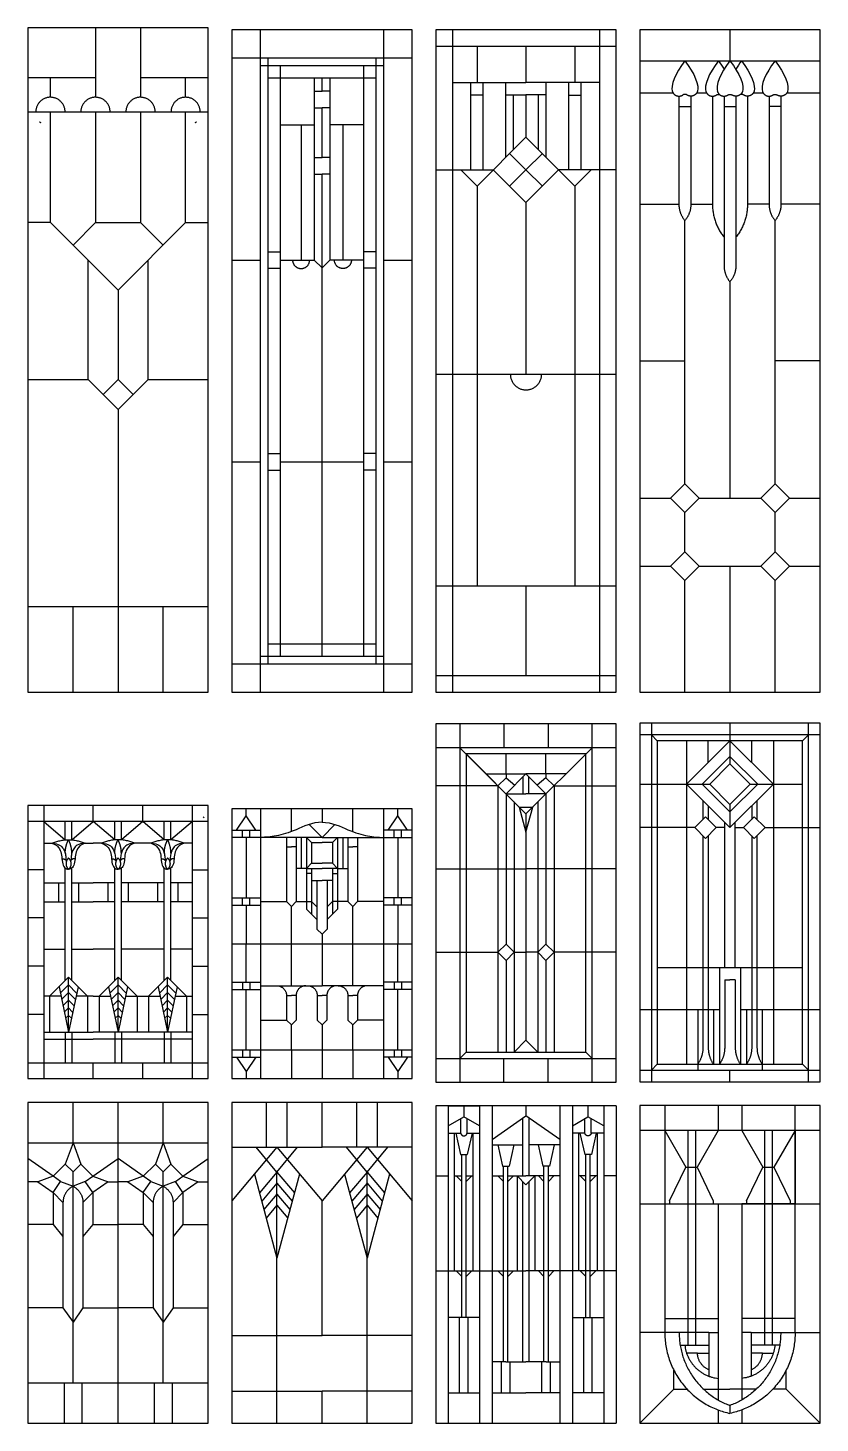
# Model space of a CAD drawing. Header units: millimetres. Extents: x -177 to 174, y -242 to 184.
# Drawn here: x -12 to 79.8, y 22.4 to 184.1 of the extents above; entities that cross this region are included whole.
import ezdxf

# ---------------------------------------------------------------- set-up
doc = ezdxf.new("R2010")
doc.units = ezdxf.units.MM
doc.header["$MEASUREMENT"] = 0
doc.layers.add('Layer 03', color=5, linetype='Continuous')

msp = doc.modelspace()

# ---------------------------------------------------------------- linework, layer by layer
at = {"layer": 'Layer 03'}
for p, q in [((-4.16, 184.07), (-4.16, 176.03)), ((1.06, 184.07), (1.06, 176.03)), ((14.93, 183.85), (14.93, 107.09)), ((29.23, 107.09), (29.23, 183.85)), ((37.21, 183.85), (37.21, 107.09)), ((54.22, 183.85), (54.22, 107.09)), ((56.16, 181.91), (35.27, 181.91)), ((32.52, 180.56), (11.64, 180.56)), ((29.23, 179.68), (14.93, 179.68)), ((15.81, 180.56), (15.81, 110.38)), ((17.23, 179.68), (17.23, 111.26)), ((26.93, 111.26), (26.93, 179.68)), ((28.35, 110.38), (28.35, 180.56)), ((28.35, 178.25), (15.81, 178.25)), ((68.66, 176.16), (68.66, 156.54)), ((70.04, 176.16), (70.04, 156.54)), ((-12, 174.34), (8.89, 174.34)), ((-4.16, 174.34), (-4.16, 161.5)), ((1.06, 174.34), (1.06, 161.5)), ((45.71, 171.39), (40.04, 165.72)), ((45.71, 171.39), (51.39, 165.72)), ((-1.55, 153.67), (-1.55, 143.33)), ((-1.55, 139.85), (-1.55, 107.09)), ((-6.77, 107.09), (-6.77, 117.03)), ((3.67, 107.09), (3.67, 117.03)), ((15.81, 112.69), (28.35, 112.69)), ((11.64, 110.38), (32.52, 110.38)), ((14.93, 111.26), (29.23, 111.26)), ((35.27, 109.03), (56.16, 109.03)), ((38.04, 103.42), (38.04, 61.87)), ((53.39, 61.87), (53.39, 103.42)), ((79.79, 102.13), (58.91, 102.13)), ((60.27, 103.48), (60.27, 61.93)), ((78.43, 61.93), (78.43, 103.48)), ((56.16, 100.65), (35.27, 100.65)), ((64.3, 101.46), (64.3, 63.95)), ((74.39, 101.46), (74.39, 63.95)), ((52.66, 99.93), (38.77, 99.93)), ((38.77, 99.93), (38.77, 65.37)), ((52.66, 65.37), (52.66, 99.93)), ((-10.16, 93.94), (-10.16, 62.29)), ((-4.42, 92.11), (-4.42, 93.94)), ((1.32, 92.11), (1.32, 93.94)), ((7.06, 62.29), (7.06, 93.94)), ((66.22, 94.51), (66.22, 92.31)), ((66.83, 93.9), (66.83, 92.31)), ((71.87, 93.9), (71.87, 92.31)), ((72.48, 94.51), (72.48, 92.31)), ((14.97, 93.58), (14.97, 62.29)), ((29.19, 93.58), (29.19, 62.29)), ((8.89, 92.11), (-12, 92.11)), ((-7.67, 89.96), (-7.67, 92.11)), ((-6.91, 89.96), (-6.91, 92.11)), ((-1.93, 89.96), (-1.93, 92.11)), ((-1.17, 89.96), (-1.17, 92.11)), ((3.81, 89.96), (3.81, 92.11)), ((4.57, 89.96), (4.57, 92.11)), ((22.08, 90.25), (11.64, 90.25)), ((13.31, 90.25), (13.31, 83.23)), ((17.97, 90.25), (17.97, 82.81)), ((19.08, 90.25), (19.08, 82.81)), ((22.08, 90.25), (32.52, 90.25)), ((25.08, 90.25), (25.08, 82.81)), ((26.19, 90.25), (26.19, 82.81)), ((30.86, 90.25), (30.86, 83.23)), ((66.22, 90.44), (66.22, 65.92)), ((66.83, 90.44), (66.83, 65.92)), ((71.87, 90.44), (71.87, 65.92)), ((72.48, 90.44), (72.48, 65.92)), ((-7.67, 73.66), (-7.67, 86.7)), ((-6.91, 73.66), (-6.91, 86.7)), ((-1.93, 73.66), (-1.93, 86.7)), ((-1.17, 73.66), (-1.17, 86.7)), ((3.81, 73.66), (3.81, 86.7)), ((4.57, 73.66), (4.57, 86.7)), ((20.88, 87.25), (20.28, 86.65)), ((23.28, 87.25), (23.88, 86.65)), ((14.97, 82.81), (17.97, 82.81)), ((19.08, 82.81), (20.88, 82.81)), ((25.08, 82.81), (23.28, 82.81)), ((29.19, 82.81), (26.19, 82.81)), ((11.64, 82.4), (14.97, 82.4)), ((13.31, 82.4), (13.31, 77.93)), ((32.52, 82.4), (29.19, 82.4)), ((30.86, 82.4), (30.86, 77.93)), ((13.31, 73.47), (13.31, 77.93)), ((30.86, 73.47), (30.86, 77.93)), ((68.13, 75.19), (68.13, 63.95)), ((70.56, 75.19), (70.56, 63.95)), ((-8.24, 72.21), (-7.29, 73.16)), ((-6.35, 72.21), (-7.29, 73.16)), ((-2.5, 72.21), (-1.55, 73.16)), ((-0.61, 72.21), (-1.55, 73.16)), ((3.24, 72.21), (4.19, 73.16)), ((5.14, 72.21), (4.19, 73.16)), ((11.64, 73.47), (14.97, 73.47)), ((32.52, 73.47), (29.19, 73.47)), ((68.74, 73.75), (68.74, 65.92)), ((69.96, 73.75), (69.96, 65.92)), ((-8.09, 71.48), (-7.29, 72.27)), ((-7.93, 70.74), (-7.29, 71.38)), ((-6.5, 71.48), (-7.29, 72.27)), ((-6.65, 70.74), (-7.29, 71.38)), ((-2.35, 71.48), (-1.55, 72.27)), ((-2.19, 70.74), (-1.55, 71.38)), ((-0.76, 71.48), (-1.55, 72.27)), ((-0.91, 70.74), (-1.55, 71.38)), ((3.4, 71.48), (4.19, 72.27)), ((3.55, 70.74), (4.19, 71.38)), ((4.98, 71.48), (4.19, 72.27)), ((4.83, 70.74), (4.19, 71.38)), ((13.31, 65.62), (13.31, 72.64)), ((30.86, 65.62), (30.86, 72.64)), ((-7.78, 70.01), (-7.29, 70.5)), ((-7.63, 69.28), (-7.29, 69.61)), ((-6.81, 70.01), (-7.29, 70.5)), ((-6.96, 69.28), (-7.29, 69.61)), ((-2.04, 70.01), (-1.55, 70.5)), ((-1.89, 69.28), (-1.55, 69.61)), ((-1.07, 70.01), (-1.55, 70.5)), ((-1.22, 69.28), (-1.55, 69.61)), ((3.7, 70.01), (4.19, 70.5)), ((3.85, 69.28), (4.19, 69.61)), ((4.68, 70.01), (4.19, 70.5)), ((4.52, 69.28), (4.19, 69.61)), ((65.61, 70.32), (65.61, 63.29)), ((67.43, 70.32), (67.43, 63.95)), ((71.26, 70.32), (71.26, 63.95)), ((73.09, 70.32), (73.09, 63.29)), ((11.64, 65.62), (32.52, 65.62)), ((38.77, 65.37), (52.66, 65.37)), ((-12, 64.12), (8.89, 64.12)), ((-4.42, 62.29), (-4.42, 64.12)), ((1.32, 62.29), (1.32, 64.12)), ((35.27, 64.64), (56.16, 64.64)), ((58.91, 63.29), (79.79, 63.29)), ((35.27, 59.12), (35.27, 22.37)), ((56.16, 59.12), (35.27, 59.12)), ((40.34, 59.12), (40.34, 22.37)), ((51.09, 59.12), (51.09, 22.37)), ((56.16, 59.12), (56.16, 22.37)), ((61.8, 59.18), (61.8, 32.85)), ((67.99, 59.18), (67.99, 56.29)), ((70.71, 59.18), (70.71, 56.29)), ((76.9, 32.85), (76.9, 59.18)), ((45.35, 51.02), (45.35, 57.73)), ((46.08, 51.02), (46.08, 57.73)), ((37.44, 40), (37.44, 55.96)), ((39.61, 40), (39.61, 55.96)), ((51.82, 40), (51.82, 55.96)), ((53.99, 40), (53.99, 55.96)), ((79.79, 56.29), (58.91, 56.29)), ((64.45, 56.29), (64.45, 31.41)), ((65.34, 56.29), (65.34, 31.41)), ((73.36, 56.29), (73.36, 31.41)), ((74.25, 56.29), (74.25, 31.41)), ((38.27, 34.6), (38.27, 53.51)), ((38.78, 34.6), (38.78, 53.51)), ((52.65, 34.6), (52.65, 53.51)), ((53.16, 34.6), (53.16, 53.51)), ((43.12, 29.46), (43.12, 52.16)), ((43.63, 29.46), (43.63, 52.16)), ((47.8, 29.46), (47.8, 52.16)), ((48.31, 29.46), (48.31, 52.16)), ((16.86, 50.19), (15.09, 48.08)), ((16.86, 50.19), (18.63, 48.08)), ((27.3, 50.19), (25.53, 48.08)), ((27.3, 50.19), (29.07, 48.08)), ((45.35, 29.46), (45.35, 50.36)), ((46.08, 29.46), (46.08, 50.36)), ((16.86, 48.9), (15.35, 47.11)), ((16.86, 48.9), (18.37, 47.11)), ((27.3, 48.9), (25.79, 47.11)), ((27.3, 48.9), (28.81, 47.11)), ((16.86, 47.62), (15.61, 46.13)), ((16.86, 47.62), (18.11, 46.13)), ((27.3, 47.62), (26.06, 46.13)), ((27.3, 47.62), (28.55, 46.13)), ((40.34, 34.6), (36.71, 34.6)), ((51.09, 34.6), (54.72, 34.6)), ((66.89, 32.85), (63.46, 32.85)), ((66.89, 32.85), (66.89, 28.56)), ((71.81, 32.85), (71.81, 28.56)), ((71.81, 32.85), (75.23, 32.85)), ((43.38, 29.46), (45.71, 29.46)), ((48.05, 29.46), (45.71, 29.46)), ((62.84, 26.3), (58.91, 22.37)), ((75.86, 26.3), (79.79, 22.37)), ((35.27, 22.37), (56.16, 22.37))]:
    msp.add_line(p, q, dxfattribs=at)
for points in [[(-12, 107.09), (8.89, 107.09), (8.89, 184.07), (-12, 184.07)], [(11.64, 107.09), (32.52, 107.09), (32.52, 183.85), (11.64, 183.85)], [(35.27, 107.09), (56.16, 107.09), (56.16, 183.85), (35.27, 183.85)], [(58.91, 107.09), (79.79, 107.09), (79.79, 183.85), (58.91, 183.85)], [(35.27, 61.87), (56.16, 61.87), (56.16, 103.42), (35.27, 103.42)], [(58.91, 61.93), (79.79, 61.93), (79.79, 103.48), (58.91, 103.48)], [(60.93, 63.95), (77.77, 63.95), (77.77, 101.46), (60.93, 101.46)], [(-12, 62.29), (8.89, 62.29), (8.89, 93.94), (-12, 93.94)], [(11.64, 62.29), (32.52, 62.29), (32.52, 93.58), (11.64, 93.58)], [(42.46, 76.94), (43.4, 77.88), (44.34, 76.94), (43.4, 76)], [(48.97, 76.94), (48.03, 77.88), (47.09, 76.94), (48.03, 76)], [(-12, 22.37), (8.89, 22.37), (8.89, 59.54), (-12, 59.54)], [(11.64, 22.37), (32.52, 22.37), (32.52, 59.54), (11.64, 59.54)], [(58.91, 22.37), (79.79, 22.37), (79.79, 59.18), (58.91, 59.18)]]:
    msp.add_lwpolyline(points, close=True, dxfattribs=at)
for points in [[(69.35, 183.85), (69.35, 180.24)], [(40.04, 181.91), (40.04, 177.74)], [(45.71, 181.91), (45.71, 177.74)], [(51.39, 181.91), (51.39, 177.74)], [(58.91, 180.24), (79.79, 180.24)], [(-12, 178.34), (-4.16, 178.34)], [(-9.38, 176.03), (-9.38, 178.34)], [(1.06, 178.34), (8.89, 178.34)], [(6.28, 176.03), (6.28, 178.34)], [(21.19, 178.25), (21.19, 157.17), (22.08, 156.28)], [(22.97, 178.25), (22.97, 157.17), (22.08, 156.28)], [(22.08, 176.74), (22.08, 178.25)], [(21.19, 176.74), (22.08, 176.74)], [(22.97, 176.74), (22.08, 176.74)], [(37.21, 177.74), (45.71, 177.74)], [(39.31, 167.61), (39.31, 177.74)], [(40.77, 176.28), (39.31, 176.28)], [(40.77, 167.61), (40.77, 177.74)], [(43.38, 169.06), (43.38, 177.74)], [(43.38, 176.33), (45.71, 176.33)], [(44.27, 169.95), (44.27, 176.33)], [(54.22, 177.74), (45.71, 177.74)], [(48.05, 176.33), (45.71, 176.33)], [(45.71, 176.33), (45.71, 171.39)], [(47.16, 169.95), (47.16, 176.33)], [(48.05, 169.06), (48.05, 177.74)], [(50.66, 167.61), (50.66, 177.74)], [(50.66, 176.28), (52.12, 176.28)], [(52.12, 167.61), (52.12, 177.74)], [(58.91, 176.56), (62.74, 176.56)], [(65.51, 176.56), (66.63, 176.56)], [(72.07, 176.56), (73.18, 176.56)], [(75.95, 176.56), (79.79, 176.56)], [(21.19, 174.82), (22.08, 174.82)], [(22.97, 174.82), (22.08, 174.82)], [(22.08, 169.04), (22.08, 174.82)], [(63.43, 176.16), (63.43, 163.64)], [(63.43, 174.96), (64.82, 174.96)], [(64.82, 176.16), (64.82, 163.64)], [(67.32, 176.16), (67.32, 163.64)], [(68.66, 174.96), (70.04, 174.96)], [(71.38, 176.16), (71.38, 163.64)], [(73.88, 176.16), (73.88, 163.64)], [(75.26, 174.96), (73.88, 174.96)], [(75.26, 176.16), (75.26, 163.64)], [(-9.38, 161.5), (-9.38, 174.34)], [(6.28, 161.5), (6.28, 174.34)], [(17.23, 172.82), (21.19, 172.82)], [(19.66, 172.82), (19.66, 157.17)], [(26.93, 172.82), (22.97, 172.82)], [(24.51, 172.82), (24.51, 157.17)], [(21.19, 169.04), (22.08, 169.04)], [(22.97, 169.04), (22.08, 169.04)], [(43.82, 165.72), (45.71, 167.61), (43.82, 169.5)], [(47.61, 165.72), (45.71, 167.61), (47.61, 169.5)], [(21.19, 167.12), (22.08, 167.12)], [(22.97, 167.12), (22.08, 167.12)], [(22.08, 111.26), (22.08, 167.12)], [(35.27, 167.61), (41.93, 167.61)], [(38.15, 167.61), (40.04, 165.72)], [(41.93, 167.61), (45.71, 163.83)], [(49.5, 167.61), (45.71, 163.83)], [(56.16, 167.61), (49.5, 167.61)], [(53.28, 167.61), (51.39, 165.72)], [(40.04, 165.72), (40.04, 119.39)], [(51.39, 165.72), (51.39, 119.39)], [(45.71, 163.83), (45.71, 143.94)], [(58.91, 163.64), (63.43, 163.64)], [(64.82, 163.64), (67.32, 163.64)], [(73.88, 163.64), (71.38, 163.64)], [(79.79, 163.64), (75.26, 163.64)], [(64.13, 131.23), (64.13, 161.74)], [(74.57, 131.23), (74.57, 161.74)], [(-9.38, 161.5), (-12, 161.5)], [(-1.55, 153.67), (-9.38, 161.5)], [(-4.16, 161.5), (-6.77, 158.89)], [(-4.16, 161.5), (1.06, 161.5)], [(-1.55, 153.67), (6.28, 161.5)], [(1.06, 161.5), (3.67, 158.89)], [(6.28, 161.5), (8.89, 161.5)], [(-5.03, 143.33), (-5.03, 157.15)], [(1.93, 143.33), (1.93, 157.15)], [(11.64, 157.17), (14.93, 157.17)], [(15.81, 158.12), (17.23, 158.12)], [(17.23, 157.17), (21.19, 157.17)], [(26.93, 157.17), (22.97, 157.17)], [(28.35, 158.12), (26.93, 158.12)], [(29.23, 157.17), (32.52, 157.17)], [(15.81, 156.21), (17.23, 156.21)], [(28.35, 156.21), (26.93, 156.21)], [(69.35, 154.64), (69.35, 129.57)], [(35.27, 143.94), (56.16, 143.94)], [(58.91, 145.47), (64.13, 145.47)], [(79.79, 145.47), (74.57, 145.47)], [(-12, 143.33), (-5.03, 143.33)], [(-5.03, 143.33), (-1.55, 139.85)], [(-3.29, 141.59), (-1.55, 143.33)], [(0.19, 141.59), (-1.55, 143.33)], [(1.93, 143.33), (-1.55, 139.85)], [(1.93, 143.33), (8.89, 143.33)], [(15.81, 134.73), (17.23, 134.73)], [(28.35, 134.73), (26.93, 134.73)], [(11.64, 133.77), (14.93, 133.77)], [(15.81, 132.82), (17.23, 132.82)], [(17.23, 133.77), (26.93, 133.77)], [(28.35, 132.82), (26.93, 132.82)], [(29.23, 133.77), (32.52, 133.77)], [(64.13, 131.23), (62.46, 129.57), (64.13, 127.91)], [(64.13, 131.23), (65.79, 129.57), (64.13, 127.91)], [(74.57, 131.23), (72.91, 129.57), (74.57, 127.91)], [(74.57, 131.23), (76.23, 129.57), (74.57, 127.91)], [(58.91, 129.57), (62.46, 129.57)], [(65.79, 129.57), (72.91, 129.57)], [(76.23, 129.57), (79.79, 129.57)], [(64.13, 123.36), (64.13, 127.91)], [(74.57, 123.36), (74.57, 127.91)], [(64.13, 123.36), (62.46, 121.7), (64.13, 120.03)], [(64.13, 123.36), (65.79, 121.7), (64.13, 120.03)], [(74.57, 123.36), (72.91, 121.7), (74.57, 120.03)], [(74.57, 123.36), (76.23, 121.7), (74.57, 120.03)], [(58.91, 121.7), (62.46, 121.7)], [(65.79, 121.7), (72.91, 121.7)], [(69.35, 121.7), (69.35, 107.09)], [(76.23, 121.7), (79.79, 121.7)], [(64.13, 107.09), (64.13, 120.03)], [(74.57, 107.09), (74.57, 120.03)], [(35.27, 119.39), (56.16, 119.39)], [(45.71, 119.39), (45.71, 109.03)], [(-12, 117.03), (8.89, 117.03)], [(43.16, 103.42), (43.16, 100.65)], [(48.27, 103.42), (48.27, 100.65)], [(60.27, 102.13), (60.93, 101.46)], [(69.35, 103.48), (69.35, 98.77)], [(78.43, 102.13), (77.77, 101.46)], [(38.04, 100.65), (45.71, 92.98)], [(45.71, 92.98), (53.39, 100.65)], [(69.35, 101.46), (64.3, 96.42), (69.35, 91.38)], [(66.83, 98.94), (66.83, 101.46)], [(69.35, 101.46), (74.39, 96.42), (69.35, 91.38)], [(71.87, 98.94), (71.87, 101.46)], [(38.77, 99.93), (45.71, 92.98)], [(43.4, 97.61), (43.4, 99.93)], [(48.03, 97.61), (48.03, 99.93)], [(69.35, 99.63), (66.14, 96.42), (69.35, 93.21)], [(69.35, 98.77), (67, 96.42), (69.35, 94.07)], [(69.35, 99.63), (72.56, 96.42), (69.35, 93.21)], [(69.35, 98.77), (71.7, 96.42), (69.35, 94.07)], [(41.09, 97.61), (45.71, 97.61), (43.4, 95.3)], [(43.4, 97.17), (42.46, 96.24)], [(43.4, 97.61), (43.4, 97.17)], [(43.4, 97.17), (44.42, 96.32)], [(45.37, 95.3), (45.37, 97.27)], [(50.34, 97.61), (45.71, 97.61), (48.03, 95.3)], [(46.06, 95.3), (46.06, 97.27)], [(48.03, 97.17), (47.01, 96.32)], [(48.03, 97.61), (48.03, 97.17)], [(48.03, 97.17), (48.97, 96.24)], [(42.46, 96.24), (35.27, 96.24)], [(42.46, 96.24), (42.46, 65.37)], [(48.97, 96.24), (48.97, 65.37)], [(48.97, 96.24), (56.16, 96.24)], [(58.91, 96.42), (67, 96.42)], [(71.7, 96.42), (77.77, 96.42)], [(43.4, 95.3), (43.4, 77.88)], [(43.4, 95.3), (45.71, 95.3)], [(44.34, 94.36), (44.34, 65.37)], [(48.03, 95.3), (45.71, 95.3)], [(47.09, 94.36), (47.09, 65.37)], [(48.03, 95.3), (48.03, 77.88)], [(69.35, 94.07), (69.35, 91.38)], [(8.33, 92.65), (8.41, 92.57)], [(12.19, 91.08), (13.31, 92.75)], [(13.31, 92.75), (13.31, 93.58)], [(14.42, 91.08), (13.31, 92.75)], [(18.53, 90.93), (18.53, 93.58)], [(22.08, 93.58), (22.08, 92.01)], [(25.64, 90.93), (25.64, 93.58)], [(29.75, 91.08), (30.86, 92.75)], [(30.86, 92.75), (30.86, 93.58)], [(31.97, 91.08), (30.86, 92.75)], [(44.94, 93.76), (45.71, 90.87), (46.49, 93.76)], [(44.94, 93.76), (46.49, 93.76)], [(45.71, 92.98), (45.71, 66.74)], [(66.52, 92.62), (65.28, 91.38)], [(66.52, 92.62), (67.76, 91.38)], [(72.17, 92.62), (70.93, 91.38)], [(72.17, 92.62), (73.41, 91.38)], [(-10.16, 92.11), (-7.67, 89.96)], [(-6.91, 89.96), (-4.42, 92.11)], [(-1.93, 89.96), (-4.42, 92.11)], [(1.32, 92.11), (-1.17, 89.96)], [(3.81, 89.96), (1.32, 92.11)], [(7.06, 92.11), (4.57, 89.96)], [(11.64, 91.08), (14.97, 91.08)], [(12.88, 90.25), (12.88, 91.08)], [(13.73, 90.25), (13.73, 91.08)], [(22.08, 90.25), (20.59, 91.75)], [(22.08, 90.25), (23.58, 91.75)], [(32.52, 91.08), (29.19, 91.08)], [(30.43, 90.25), (30.43, 91.08)], [(31.29, 90.25), (31.29, 91.08)], [(65.28, 91.38), (58.91, 91.38)], [(66.52, 90.14), (65.28, 91.38)], [(66.52, 90.14), (67.76, 91.38)], [(68.74, 91.38), (67.76, 91.38)], [(68.74, 75.19), (68.74, 91.98)], [(69.96, 75.19), (69.96, 91.98)], [(69.96, 91.38), (70.93, 91.38)], [(72.17, 90.14), (70.93, 91.38)], [(72.17, 90.14), (73.41, 91.38)], [(73.41, 91.38), (79.79, 91.38)], [(-10.16, 89.57), (-9.21, 89.57)], [(-5.38, 89.57), (-4.42, 89.57)], [(-3.47, 89.57), (-4.42, 89.57)], [(1.32, 89.57), (0.37, 89.57)], [(2.27, 89.57), (1.32, 89.57)], [(7.06, 89.57), (6.11, 89.57)], [(17.97, 89.14), (18.53, 89.14)], [(19.08, 89.14), (18.53, 89.14)], [(19.68, 90.25), (19.68, 86.65)], [(20.28, 90.25), (20.28, 81.95)], [(20.28, 90.25), (20.88, 89.65)], [(20.88, 89.65), (20.88, 87.25)], [(20.88, 89.65), (22.08, 89.65)], [(23.28, 89.65), (22.08, 89.65)], [(23.88, 90.25), (23.28, 89.65)], [(23.28, 89.65), (23.28, 87.25)], [(23.88, 90.25), (23.88, 81.95)], [(24.48, 90.25), (24.48, 86.65)], [(25.08, 89.14), (25.64, 89.14)], [(26.19, 89.14), (25.64, 89.14)], [(-10.16, 86.51), (-12, 86.51)], [(7.06, 86.51), (8.89, 86.51)], [(20.28, 86.65), (19.08, 86.65)], [(20.28, 86.65), (22.08, 86.65)], [(20.88, 86.05), (20.28, 86.05)], [(20.88, 87.25), (22.08, 87.25)], [(20.88, 86.65), (20.88, 81.35)], [(23.28, 87.25), (22.08, 87.25)], [(23.88, 86.65), (22.08, 86.65)], [(23.28, 86.65), (23.28, 81.35)], [(23.28, 86.05), (23.88, 86.05)], [(23.88, 86.65), (25.08, 86.65)], [(35.27, 86.59), (45.71, 86.59)], [(56.16, 86.59), (45.71, 86.59)], [(-10.16, 84.97), (-7.67, 84.97)], [(-8.47, 84.97), (-8.47, 82.77)], [(-6.91, 84.97), (-4.42, 84.97)], [(-6.12, 84.97), (-6.12, 82.77)], [(-1.93, 84.97), (-4.42, 84.97)], [(-2.72, 84.97), (-2.72, 82.77)], [(1.32, 84.97), (-1.17, 84.97)], [(-0.38, 84.97), (-0.38, 82.77)], [(3.81, 84.97), (1.32, 84.97)], [(3.02, 84.97), (3.02, 82.77)], [(7.06, 84.97), (4.57, 84.97)], [(5.36, 84.97), (5.36, 82.77)], [(20.88, 85.24), (22.08, 85.24)], [(21.48, 85.24), (21.48, 79.63)], [(23.28, 85.24), (22.08, 85.24)], [(22.68, 85.24), (22.68, 79.63)], [(-10.16, 82.77), (-7.67, 82.77)], [(-6.91, 82.77), (-4.42, 82.77)], [(-1.93, 82.77), (-4.42, 82.77)], [(1.32, 82.77), (-1.17, 82.77)], [(3.81, 82.77), (1.32, 82.77)], [(7.06, 82.77), (4.57, 82.77)], [(11.64, 83.23), (14.97, 83.23)], [(12.88, 82.4), (12.88, 83.23)], [(13.73, 82.4), (13.73, 83.23)], [(17.97, 82.81), (18.53, 82.26)], [(19.08, 82.81), (18.53, 82.26)], [(20.88, 82.81), (21.48, 82.21)], [(23.28, 82.81), (22.68, 82.21)], [(25.08, 82.81), (25.64, 82.26)], [(26.19, 82.81), (25.64, 82.26)], [(32.52, 83.23), (29.19, 83.23)], [(30.43, 82.4), (30.43, 83.23)], [(31.29, 82.4), (31.29, 83.23)], [(-10.16, 80.91), (-12, 80.91)], [(7.06, 80.91), (8.89, 80.91)], [(18.53, 73.06), (18.53, 82.26)], [(20.28, 81.95), (21.48, 80.75)], [(23.88, 81.95), (22.68, 80.75)], [(25.64, 73.06), (25.64, 82.26)], [(21.48, 79.63), (22.08, 79.03)], [(22.68, 79.63), (22.08, 79.03)], [(11.64, 77.93), (32.52, 77.93)], [(22.08, 79.03), (22.08, 73.06)], [(-10.16, 77.3), (-7.67, 77.3)], [(-6.91, 77.3), (-4.42, 77.3)], [(-1.93, 77.3), (-4.42, 77.3)], [(1.32, 77.3), (-1.17, 77.3)], [(3.81, 77.3), (1.32, 77.3)], [(7.06, 77.3), (4.57, 77.3)], [(35.27, 76.94), (42.46, 76.94)], [(43.4, 76), (43.4, 65.37)], [(44.34, 76.94), (45.71, 76.94)], [(47.09, 76.94), (45.71, 76.94)], [(48.03, 76), (48.03, 65.37)], [(56.16, 76.94), (48.97, 76.94)], [(-10.16, 75.31), (-12, 75.31)], [(7.06, 75.31), (8.89, 75.31)], [(60.93, 75.19), (77.77, 75.19)], [(-9.49, 71.84), (-7.29, 74.04)], [(-8.39, 72.94), (-7.29, 67.68)], [(-7.29, 67.68), (-7.29, 74.04)], [(-5.1, 71.84), (-7.29, 74.04)], [(-6.19, 72.94), (-7.29, 67.68)], [(-3.75, 71.84), (-1.55, 74.04)], [(-2.65, 72.94), (-1.55, 67.68)], [(0.65, 71.84), (-1.55, 74.04)], [(-1.55, 67.68), (-1.55, 74.04)], [(-0.45, 72.94), (-1.55, 67.68)], [(1.99, 71.84), (4.19, 74.04)], [(3.09, 72.94), (4.19, 67.68)], [(6.39, 71.84), (4.19, 74.04)], [(4.19, 67.68), (4.19, 74.04)], [(5.29, 72.94), (4.19, 67.68)], [(12.88, 73.47), (12.88, 72.64)], [(13.73, 73.47), (13.73, 72.64)], [(14.97, 73.06), (22.08, 73.06)], [(29.19, 73.06), (22.08, 73.06)], [(30.43, 73.47), (30.43, 72.64)], [(31.29, 73.47), (31.29, 72.64)], [(68.74, 73.75), (69.35, 73.75)], [(69.96, 73.75), (69.35, 73.75)], [(-8.16, 71.84), (-10.16, 71.84)], [(-9.49, 71.84), (-9.49, 67.68)], [(-4.42, 71.84), (-6.42, 71.84)], [(-5.1, 71.84), (-5.1, 67.68)], [(-4.42, 71.84), (-2.42, 71.84)], [(-3.75, 71.84), (-3.75, 67.68)], [(-0.68, 71.84), (1.32, 71.84)], [(0.65, 71.84), (0.65, 67.68)], [(1.32, 71.84), (3.32, 71.84)], [(1.99, 71.84), (1.99, 67.68)], [(5.06, 71.84), (7.06, 71.84)], [(6.39, 71.84), (6.39, 67.68)], [(11.64, 72.64), (14.97, 72.64)], [(17.97, 71.91), (17.97, 69.07)], [(17.97, 71.91), (18.53, 71.91)], [(19.08, 71.91), (18.53, 71.91)], [(19.08, 71.91), (19.08, 69.07)], [(21.53, 71.91), (21.53, 69.07)], [(21.53, 71.91), (22.08, 71.91)], [(22.64, 71.91), (22.08, 71.91)], [(22.64, 71.91), (22.64, 69.07)], [(25.08, 71.91), (25.08, 69.07)], [(25.08, 71.91), (25.64, 71.91)], [(26.19, 71.91), (25.64, 71.91)], [(26.19, 71.91), (26.19, 69.07)], [(32.52, 72.64), (29.19, 72.64)], [(-10.16, 69.71), (-12, 69.71)], [(7.06, 69.71), (8.89, 69.71)], [(58.91, 70.32), (68.13, 70.32)], [(70.56, 70.32), (79.79, 70.32)], [(14.97, 69.07), (17.97, 69.07)], [(17.97, 69.07), (18.53, 68.51)], [(19.08, 69.07), (18.53, 68.51)], [(18.53, 65.62), (18.53, 68.51)], [(21.53, 69.07), (22.08, 68.51)], [(22.64, 69.07), (22.08, 68.51)], [(22.08, 68.51), (22.08, 62.29)], [(25.08, 69.07), (25.64, 68.51)], [(26.19, 69.07), (25.64, 68.51)], [(25.64, 65.62), (25.64, 68.51)], [(29.19, 69.07), (26.19, 69.07)], [(-10.16, 67.68), (-4.42, 67.68)], [(-10.16, 66.88), (-4.42, 66.88)], [(-7.68, 67.68), (-7.68, 64.12)], [(-6.9, 67.68), (-6.9, 64.12)], [(1.32, 67.68), (-4.42, 67.68)], [(1.32, 66.88), (-4.42, 66.88)], [(-1.94, 67.68), (-1.94, 64.12)], [(-1.16, 67.68), (-1.16, 64.12)], [(7.06, 67.68), (1.32, 67.68)], [(7.06, 66.88), (1.32, 66.88)], [(3.8, 67.68), (3.8, 64.12)], [(4.58, 67.68), (4.58, 64.12)], [(44.34, 65.37), (45.71, 66.74)], [(47.09, 65.37), (45.71, 66.74)], [(11.64, 64.79), (14.97, 64.79)], [(12.19, 64.79), (13.31, 63.12)], [(12.88, 65.62), (12.88, 64.79)], [(14.42, 64.79), (13.31, 63.12)], [(13.73, 65.62), (13.73, 64.79)], [(18.53, 65.62), (18.53, 62.29)], [(25.64, 65.62), (25.64, 62.29)], [(32.52, 64.79), (29.19, 64.79)], [(29.75, 64.79), (30.86, 63.12)], [(30.43, 65.62), (30.43, 64.79)], [(31.97, 64.79), (30.86, 63.12)], [(31.29, 65.62), (31.29, 64.79)], [(38.04, 64.64), (38.77, 65.37)], [(53.39, 64.64), (52.66, 65.37)], [(13.31, 63.12), (13.31, 62.29)], [(30.86, 63.12), (30.86, 62.29)], [(43.16, 61.87), (43.16, 64.64)], [(48.27, 61.87), (48.27, 64.64)], [(60.27, 63.29), (60.93, 63.95)], [(69.35, 61.93), (69.35, 63.29)], [(78.43, 63.29), (77.77, 63.95)], [(-6.77, 54.86), (-6.77, 59.54)], [(-1.55, 22.37), (-1.55, 59.54)], [(3.67, 54.86), (3.67, 59.54)], [(15.66, 54.33), (15.66, 59.54)], [(18.06, 54.33), (18.06, 59.54)], [(22.08, 54.33), (22.08, 59.54)], [(26.1, 54.33), (26.1, 59.54)], [(28.5, 54.33), (28.5, 59.54)], [(36.71, 59.12), (40.34, 59.12)], [(36.71, 59.12), (36.71, 22.37)], [(38.53, 59.12), (38.53, 57.87)], [(41.78, 59.12), (41.78, 22.37)], [(45.71, 59.12), (45.71, 57.98)], [(49.65, 59.12), (49.65, 22.37)], [(54.72, 59.12), (51.09, 59.12)], [(52.9, 59.12), (52.9, 57.87)], [(54.72, 59.12), (54.72, 22.37)], [(36.71, 56.82), (38.53, 57.87)], [(38.16, 55.96), (38.16, 57.66)], [(40.34, 56.82), (38.53, 57.87)], [(38.89, 55.96), (38.89, 57.66)], [(41.78, 55.23), (45.71, 57.98)], [(49.65, 55.23), (45.71, 57.98)], [(51.09, 56.82), (52.9, 57.87)], [(52.54, 55.96), (52.54, 57.66)], [(54.72, 56.82), (52.9, 57.87)], [(53.27, 55.96), (53.27, 57.66)], [(36.71, 55.96), (38.16, 55.96)], [(37.59, 55.96), (38.14, 53.51)], [(38.89, 55.96), (40.34, 55.96)], [(39.46, 55.96), (38.91, 53.51)], [(52.54, 55.96), (51.09, 55.96)], [(51.97, 55.96), (52.52, 53.51)], [(54.72, 55.96), (53.27, 55.96)], [(53.84, 55.96), (53.29, 53.51)], [(61.8, 56.29), (61.8, 47.79)], [(61.8, 56.29), (64.25, 52.04)], [(67.99, 56.29), (65.53, 52.04)], [(70.71, 56.29), (73.17, 52.04)], [(76.9, 56.29), (74.44, 52.04)], [(76.9, 56.29), (76.9, 47.79)], [(-12, 54.86), (8.89, 54.86)], [(-6.77, 54.86), (-7.67, 52.38), (-6.77, 51.48)], [(-6.77, 54.86), (-5.87, 52.38), (-6.77, 51.48)], [(3.67, 54.86), (2.77, 52.38), (3.67, 51.48)], [(3.67, 54.86), (4.57, 52.38), (3.67, 51.48)], [(16.86, 54.33), (11.64, 48.11)], [(11.64, 54.33), (22.08, 54.33)], [(16.86, 51.47), (14.46, 54.33)], [(16.86, 54.33), (22.08, 48.11)], [(16.86, 51.47), (19.26, 54.33)], [(32.52, 54.33), (22.08, 54.33)], [(27.3, 54.33), (22.08, 48.11)], [(27.3, 51.47), (24.9, 54.33)], [(27.3, 54.33), (32.52, 48.11)], [(27.3, 51.47), (29.7, 54.33)], [(38.14, 53.51), (38.91, 53.51)], [(41.78, 54.6), (45.35, 54.6)], [(42.44, 54.6), (42.99, 52.16)], [(44.31, 54.6), (43.76, 52.16)], [(49.65, 54.6), (46.08, 54.6)], [(47.12, 54.6), (47.67, 52.16)], [(48.99, 54.6), (48.44, 52.16)], [(53.29, 53.51), (52.52, 53.51)], [(-9.08, 50.98), (-12, 53.02)], [(-7.67, 52.38), (-9.08, 50.98), (-10.85, 50.34), (-12, 50.34)], [(-5.87, 52.38), (-4.47, 50.98), (-2.7, 50.34), (-1.55, 50.34)], [(-4.47, 50.98), (-1.55, 53.02)], [(1.37, 50.98), (-1.55, 53.02)], [(2.77, 52.38), (1.37, 50.98), (-0.4, 50.34), (-1.55, 50.34)], [(4.57, 52.38), (5.97, 50.98), (7.74, 50.34), (8.89, 50.34)], [(5.97, 50.98), (8.89, 53.02)], [(42.99, 52.16), (43.76, 52.16)], [(48.44, 52.16), (47.67, 52.16)], [(62.36, 48.12), (64.25, 52.04), (65.53, 52.04), (67.42, 48.12)], [(71.28, 48.12), (73.17, 52.04), (74.44, 52.04), (76.33, 48.12)], [(-10.85, 50.34), (-9.08, 49.1), (-7.93, 47.95)], [(-8.2, 50.35), (-9.08, 50.98)], [(-9.08, 49.1), (-8.2, 50.35), (-6.77, 49.81)], [(-6.77, 27.05), (-6.77, 51.48)], [(-4.47, 49.1), (-5.35, 50.35), (-6.77, 49.81)], [(-2.7, 50.34), (-4.47, 49.1), (-5.62, 47.95)], [(-5.35, 50.35), (-4.47, 50.98)], [(-0.4, 50.34), (1.37, 49.1), (2.52, 47.95)], [(2.24, 50.35), (1.37, 50.98)], [(1.37, 49.1), (2.24, 50.35), (3.67, 49.81)], [(3.67, 27.05), (3.67, 51.48)], [(5.97, 49.1), (5.1, 50.35), (3.67, 49.81)], [(7.74, 50.34), (5.97, 49.1), (4.82, 47.95)], [(5.1, 50.35), (5.97, 50.98)], [(14.25, 51.22), (16.86, 41.48)], [(16.86, 51.47), (14.83, 49.05)], [(16.86, 22.37), (16.86, 51.47)], [(16.86, 51.47), (18.89, 49.05)], [(19.47, 51.22), (16.86, 41.48)], [(24.69, 51.22), (27.3, 41.48)], [(27.3, 51.47), (25.27, 49.05)], [(27.3, 22.37), (27.3, 51.47)], [(27.3, 51.47), (29.33, 49.05)], [(29.91, 51.22), (27.3, 41.48)], [(35.27, 51.02), (36.71, 51.02)], [(37.44, 51.02), (38.27, 51.02)], [(37.62, 51.02), (38.27, 50.36)], [(38.78, 51.02), (39.61, 51.02)], [(39.43, 51.02), (38.78, 50.36)], [(41.78, 51.02), (43.12, 51.02)], [(42.47, 51.02), (43.12, 50.36)], [(43.63, 51.02), (45.71, 51.02)], [(44.28, 51.02), (43.63, 50.36)], [(44.7, 51.02), (45.71, 50)], [(44.7, 51.02), (44.7, 40)], [(47.8, 51.02), (45.71, 51.02)], [(46.73, 51.02), (45.71, 50)], [(46.73, 51.02), (46.73, 40)], [(47.15, 51.02), (47.8, 50.36)], [(49.65, 51.02), (48.31, 51.02)], [(48.96, 51.02), (48.31, 50.36)], [(52.65, 51.02), (51.82, 51.02)], [(52, 51.02), (52.65, 50.36)], [(53.99, 51.02), (53.16, 51.02)], [(53.81, 51.02), (53.16, 50.36)], [(56.16, 51.02), (54.72, 51.02)], [(-9.08, 49.1), (-9.08, 45.38)], [(-4.47, 49.1), (-4.47, 45.38)], [(1.37, 49.1), (1.37, 45.38)], [(5.97, 49.1), (5.97, 45.38)], [(-7.93, 47.95), (-7.93, 35.72), (-6.77, 34.08)], [(-5.62, 47.95), (-5.62, 35.72), (-6.77, 34.08)], [(2.52, 47.95), (2.52, 35.72), (3.67, 34.08)], [(4.82, 47.95), (4.82, 35.72), (3.67, 34.08)], [(22.08, 32.51), (22.08, 48.11)], [(58.91, 47.79), (79.79, 47.79)], [(61.8, 47.79), (67.99, 47.79)], [(62.36, 48.12), (62.36, 47.79)], [(67.42, 48.12), (67.42, 47.79)], [(67.99, 47.79), (67.99, 25.05)], [(76.9, 47.79), (70.71, 47.79)], [(70.71, 47.79), (70.71, 25.05)], [(71.28, 48.12), (71.28, 47.79)], [(76.33, 48.12), (76.33, 47.79)], [(-9.08, 45.38), (-12, 45.38)], [(-9.08, 45.38), (-7.93, 44)], [(-4.47, 45.38), (-5.62, 44)], [(-4.47, 45.38), (-1.55, 45.38)], [(1.37, 45.38), (-1.55, 45.38)], [(1.37, 45.38), (2.52, 44)], [(5.97, 45.38), (4.82, 44)], [(5.97, 45.38), (8.89, 45.38)], [(35.27, 40), (45.71, 40)], [(36.71, 40), (37.44, 40)], [(37.62, 40), (38.27, 39.34)], [(39.43, 40), (38.78, 39.34)], [(42.47, 40), (43.12, 39.34)], [(44.28, 40), (43.63, 39.34)], [(56.16, 40), (45.71, 40)], [(47.15, 40), (47.8, 39.34)], [(48.96, 40), (48.31, 39.34)], [(52, 40), (52.65, 39.34)], [(53.81, 40), (53.16, 39.34)], [(-7.93, 35.72), (-12, 35.72)], [(-5.62, 35.72), (-1.55, 35.72)], [(2.52, 35.72), (-1.55, 35.72)], [(4.82, 35.72), (8.89, 35.72)], [(38.03, 25.89), (38.03, 34.6)], [(39.02, 25.89), (39.02, 34.6)], [(52.41, 25.89), (52.41, 34.6)], [(53.4, 25.89), (53.4, 34.6)], [(61.8, 34.51), (67.99, 34.51)], [(76.9, 34.51), (70.71, 34.51)], [(11.64, 32.51), (22.08, 32.51)], [(32.52, 32.51), (22.08, 32.51)], [(61.8, 32.85), (58.91, 32.85)], [(63.46, 32.85), (61.8, 32.85)], [(66.89, 32.85), (67.99, 32.85)], [(71.81, 32.85), (70.71, 32.85)], [(75.23, 32.85), (76.9, 32.85)], [(76.9, 32.85), (79.79, 32.85)], [(43.38, 29.46), (41.78, 29.46)], [(42.88, 25.89), (42.88, 29.46)], [(43.87, 25.89), (43.87, 29.46)], [(47.56, 25.89), (47.56, 29.46)], [(48.05, 29.46), (49.65, 29.46)], [(48.55, 25.89), (48.55, 29.46)], [(65.59, 30.48), (64.33, 30.48)], [(65.59, 30.48), (66.89, 30.48)], [(73.11, 30.48), (71.81, 30.48)], [(73.11, 30.48), (74.37, 30.48)], [(62.84, 26.3), (62.84, 28.51)], [(66.89, 28.56), (66.89, 27.81)], [(71.81, 28.56), (71.81, 27.81)], [(75.86, 26.3), (75.86, 28.51)], [(-12, 27.05), (8.89, 27.05)], [(-7.8, 27.05), (-7.8, 22.37)], [(-5.75, 27.05), (-5.75, 22.37)], [(2.64, 27.05), (2.64, 22.37)], [(4.7, 27.05), (4.7, 22.37)], [(11.64, 26.07), (22.08, 26.07)], [(22.08, 22.37), (22.08, 26.07)], [(32.52, 26.07), (22.08, 26.07)], [(36.71, 25.89), (40.34, 25.89)], [(41.78, 25.89), (45.71, 25.89)], [(49.65, 25.89), (45.71, 25.89)], [(54.72, 25.89), (51.09, 25.89)], [(62.84, 26.3), (64.39, 26.3)], [(66.29, 26.3), (69.35, 26.3)], [(72.4, 26.3), (69.35, 26.3)], [(75.86, 26.3), (74.31, 26.3)], [(69.35, 24.41), (69.35, 23.49)], [(67.99, 23.9), (67.99, 22.37)], [(70.71, 23.9), (70.71, 22.37)]]:
    msp.add_lwpolyline(points, dxfattribs=at)
for points, degree in [([(64.13, 180.24), (63.01, 178.84), (62.42, 177.35), (62.69, 176.67)], 3), ([(64.13, 180.24), (65.25, 178.84), (65.83, 177.35), (65.56, 176.67)], 3), ([(68.01, 180.24), (66.89, 178.84), (66.3, 177.35), (66.57, 176.67)], 3), ([(69.35, 180.24), (68.23, 178.84), (67.64, 177.35), (67.91, 176.67)], 3), ([(68.01, 180.24), (68.26, 179.93), (68.49, 179.61), (68.68, 179.3)], 3), ([(69.35, 180.24), (70.47, 178.84), (71.06, 177.35), (70.79, 176.67)], 3), ([(70.69, 180.24), (70.43, 179.93), (70.21, 179.61), (70.02, 179.3)], 3), ([(70.69, 180.24), (71.81, 178.84), (72.39, 177.35), (72.12, 176.67)], 3), ([(74.57, 180.24), (73.45, 178.84), (72.86, 177.35), (73.13, 176.67)], 3), ([(74.57, 180.24), (75.69, 178.84), (76.28, 177.35), (76.01, 176.67)], 3), ([(22.08, 92.01), (20.95, 92.01), (18.94, 91), (16.72, 90.35), (15.55, 90.25), (14.97, 90.25)], 3), ([(22.08, 92.01), (23.21, 92.01), (25.22, 91), (27.44, 90.35), (28.61, 90.25), (29.19, 90.25)], 3), ([(-9.21, 89.57), (-8.68, 89.37), (-8.26, 88.93), (-8.06, 88.22), (-8.04, 87.31), (-7.79, 86.72), (-7.46, 86.55), (-7.29, 86.55)], 3), ([(-5.38, 89.57), (-5.91, 89.37), (-6.32, 88.93), (-6.52, 88.22), (-6.54, 87.31), (-6.79, 86.72), (-7.13, 86.55), (-7.29, 86.55)], 3), ([(-3.47, 89.57), (-2.94, 89.37), (-2.52, 88.93), (-2.32, 88.22), (-2.3, 87.31), (-2.05, 86.72), (-1.72, 86.55), (-1.55, 86.55)], 3), ([(0.37, 89.57), (-0.17, 89.37), (-0.58, 88.93), (-0.78, 88.22), (-0.8, 87.31), (-1.05, 86.72), (-1.39, 86.55), (-1.55, 86.55)], 3), ([(2.27, 89.57), (2.8, 89.37), (3.22, 88.93), (3.42, 88.22), (3.44, 87.31), (3.69, 86.72), (4.02, 86.55), (4.19, 86.55)], 3), ([(6.11, 89.57), (5.57, 89.37), (5.16, 88.93), (4.96, 88.22), (4.94, 87.31), (4.69, 86.72), (4.35, 86.55), (4.19, 86.55)], 3), ([(63.58, 31.41), (65.23, 31.41), (66.89, 31.41)], 2), ([(75.12, 31.41), (73.46, 31.41), (71.81, 31.41)], 2)]:
    msp.add_open_spline(points, degree=degree, dxfattribs=at)
for points, weights, knots in [([(62.66, 176.77), (62.75, 176.37), (63.14, 176.22), (63.52, 176.06), (63.87, 176.29)], [1, 0.887572511805, 1, 0.887572511805, 1], [4.040123, 4.040123, 4.040123, 5.031749, 5.031749, 6.023375, 6.023375, 6.023375]), ([(65.6, 176.77), (65.5, 176.37), (65.12, 176.22), (64.73, 176.06), (64.38, 176.29)], [1, 0.887573497273, 1, 0.887573497273, 1], [4.040123, 4.040123, 4.040123, 5.031745, 5.031745, 6.023366, 6.023366, 6.023366]), ([(66.54, 176.77), (66.64, 176.37), (67.02, 176.22), (67.41, 176.06), (67.76, 176.29)], [1, 0.887573497276, 1, 0.887573497276, 1], [4.040123, 4.040123, 4.040123, 5.031745, 5.031745, 6.023366, 6.023366, 6.023366]), ([(67.88, 176.77), (67.97, 176.37), (68.36, 176.22), (68.74, 176.06), (69.09, 176.29)], [1, 0.887573497276, 1, 0.887573497276, 1], [4.040123, 4.040123, 4.040123, 5.031745, 5.031745, 6.023366, 6.023366, 6.023366]), ([(70.82, 176.77), (70.72, 176.37), (70.34, 176.22), (69.95, 176.06), (69.6, 176.29)], [1, 0.887572500963, 1, 0.887572500963, 1], [4.040123, 4.040123, 4.040123, 5.031749, 5.031749, 6.023375, 6.023375, 6.023375]), ([(72.16, 176.77), (72.06, 176.37), (71.68, 176.22), (71.29, 176.06), (70.94, 176.29)], [1, 0.887573497276, 1, 0.887573497276, 1], [4.040123, 4.040123, 4.040123, 5.031745, 5.031745, 6.023366, 6.023366, 6.023366]), ([(73.1, 176.77), (73.19, 176.37), (73.58, 176.22), (73.97, 176.06), (74.31, 176.29)], [1, 0.887573497273, 1, 0.887573497273, 1], [4.040123, 4.040123, 4.040123, 5.031745, 5.031745, 6.023366, 6.023366, 6.023366]), ([(76.04, 176.77), (75.95, 176.37), (75.56, 176.22), (75.17, 176.06), (74.83, 176.29)], [1, 0.887572511805, 1, 0.887572511805, 1], [4.040123, 4.040123, 4.040123, 5.031749, 5.031749, 6.023375, 6.023375, 6.023375]), ([(-7.69, 174.34), (-7.69, 176.03), (-9.38, 176.03), (-11.08, 176.03), (-11.08, 174.34)], [1, 0.707106781187, 1, 0.707106781187, 1], [6.759772, 6.759772, 6.759772, 10.139658, 10.139658, 13.519544, 13.519544, 13.519544]), ([(-2.47, 174.34), (-2.47, 176.03), (-4.16, 176.03), (-5.86, 176.03), (-5.86, 174.34)], [1, 0.707106781187, 1, 0.707106781187, 1], [6.759772, 6.759772, 6.759772, 10.139658, 10.139658, 13.519544, 13.519544, 13.519544]), ([(2.75, 174.34), (2.75, 176.03), (1.06, 176.03), (-0.64, 176.03), (-0.64, 174.34)], [1, 0.707106781187, 1, 0.707106781187, 1], [6.759772, 6.759772, 6.759772, 10.139658, 10.139658, 13.519544, 13.519544, 13.519544]), ([(7.97, 174.34), (7.97, 176.03), (6.28, 176.03), (4.59, 176.03), (4.59, 174.34)], [1, 0.707106781187, 1, 0.707106781187, 1], [6.759772, 6.759772, 6.759772, 10.139658, 10.139658, 13.519544, 13.519544, 13.519544]), ([(18.67, 157.17), (18.67, 156.18), (19.66, 156.18), (20.65, 156.18), (20.65, 157.17)], [1, 0.707106781187, 1, 0.707106781187, 1], [3.175775, 3.175775, 3.175775, 5.185588, 5.185588, 7.195401, 7.195401, 7.195401]), ([(25.49, 157.17), (25.49, 156.18), (24.51, 156.18), (23.52, 156.18), (23.52, 157.17)], [1, 0.707106781187, 1, 0.707106781187, 1], [3.175775, 3.175775, 3.175775, 5.185588, 5.185588, 7.195401, 7.195401, 7.195401]), ([(43.9, 143.94), (43.9, 142.12), (45.71, 142.12), (47.53, 142.12), (47.53, 143.94)], [1, 0.707106781187, 1, 0.707106781187, 1], [4.821051, 4.821051, 4.821051, 8.512712, 8.512712, 12.204373, 12.204373, 12.204373]), ([(-7.29, 87.86), (-7.58, 87.59), (-7.58, 87.2), (-7.58, 86.81), (-7.29, 86.55)], [1, 0.918343232911, 1, 0.918343232911, 1], [0, 0, 0, 2.351226, 2.351226, 4.702452, 4.702452, 4.702452]), ([(-7.29, 87.86), (-7.01, 87.59), (-7.01, 87.2), (-7.01, 86.81), (-7.29, 86.55)], [1, 0.918343232911, 1, 0.918343232911, 1], [0, 0, 0, 2.351226, 2.351226, 4.702452, 4.702452, 4.702452]), ([(-1.55, 87.86), (-1.84, 87.59), (-1.84, 87.2), (-1.84, 86.81), (-1.55, 86.55)], [1, 0.918343232911, 1, 0.918343232911, 1], [0, 0, 0, 2.351226, 2.351226, 4.702452, 4.702452, 4.702452]), ([(-1.55, 87.86), (-1.27, 87.59), (-1.27, 87.2), (-1.27, 86.81), (-1.55, 86.55)], [1, 0.918343232911, 1, 0.918343232911, 1], [0, 0, 0, 2.351226, 2.351226, 4.702452, 4.702452, 4.702452]), ([(4.19, 87.86), (3.91, 87.59), (3.91, 87.2), (3.91, 86.81), (4.19, 86.55)], [1, 0.918343232911, 1, 0.918343232911, 1], [0, 0, 0, 2.351226, 2.351226, 4.702452, 4.702452, 4.702452]), ([(4.19, 87.86), (4.47, 87.59), (4.47, 87.2), (4.47, 86.81), (4.19, 86.55)], [1, 0.918343232911, 1, 0.918343232911, 1], [0, 0, 0, 2.351226, 2.351226, 4.702452, 4.702452, 4.702452]), ([(38.16, 55.96), (38.22, 55.66), (38.53, 55.66), (38.83, 55.66), (38.89, 55.96)], [1, 0.768707161716, 1, 0.768707161716, 1], [0, 0, 0, 1.323894, 1.323894, 2.647789, 2.647789, 2.647789]), ([(53.27, 55.96), (53.21, 55.66), (52.9, 55.66), (52.6, 55.66), (52.54, 55.96)], [1, 0.768707161716, 1, 0.768707161716, 1], [0, 0, 0, 1.323894, 1.323894, 2.647789, 2.647789, 2.647789])]:
    msp.add_rational_spline(points, weights, degree=2, knots=knots, dxfattribs=at)
for points, weights in [([(64.38, 176.29), (64.13, 176.45), (63.87, 176.29)], [1, 0.837847784472, 1]), ([(67.76, 176.29), (67.94, 176.41), (68.14, 176.35)], [1, 0.908897973385, 1]), ([(69.09, 176.29), (69.35, 176.45), (69.6, 176.29)], [1, 0.837847828458, 1]), ([(70.94, 176.29), (70.76, 176.41), (70.56, 176.35)], [1, 0.908897973385, 1]), ([(74.31, 176.29), (74.57, 176.45), (74.83, 176.29)], [1, 0.837847784472, 1]), ([(-10.65, 173.2), (-10.58, 173.14), (-10.52, 173.07)], [1, 0.998542388064, 1]), ([(7.41, 173.07), (7.48, 173.14), (7.54, 173.2)], [1, 0.998542388068, 1]), ([(63.43, 163.64), (63.43, 162.56), (64.13, 161.74)], [1, 0.939631938041, 1]), ([(64.82, 163.64), (64.82, 162.56), (64.13, 161.74)], [1, 0.939631938041, 1]), ([(67.32, 163.64), (67.32, 161.49), (68.66, 159.81)], [1, 0.944191842649, 1]), ([(71.38, 163.64), (71.38, 161.49), (70.04, 159.81)], [1, 0.944191842657, 1]), ([(73.88, 163.64), (73.88, 162.56), (74.57, 161.74)], [1, 0.939631938041, 1]), ([(75.26, 163.64), (75.26, 162.56), (74.57, 161.74)], [1, 0.939631938041, 1]), ([(68.66, 156.54), (68.66, 155.46), (69.35, 154.64)], [1, 0.939631938041, 1]), ([(70.04, 156.54), (70.04, 155.46), (69.35, 154.64)], [1, 0.939631938041, 1]), ([(-9.21, 89.57), (-7.29, 90.42), (-5.38, 89.57)], [1, 0.912954077771, 1]), ([(-7.67, 88.42), (-7.67, 89.24), (-7.29, 89.98)], [1, 0.971441055308, 1]), ([(-6.91, 88.42), (-6.91, 89.24), (-7.29, 89.98)], [1, 0.971441055308, 1]), ([(0.37, 89.57), (-1.55, 90.42), (-3.47, 89.57)], [1, 0.912954077771, 1]), ([(-1.93, 88.42), (-1.93, 89.24), (-1.55, 89.98)], [1, 0.971441055308, 1]), ([(-1.17, 88.42), (-1.17, 89.24), (-1.55, 89.98)], [1, 0.971441055308, 1]), ([(6.11, 89.57), (4.19, 90.42), (2.27, 89.57)], [1, 0.912954077771, 1]), ([(3.81, 88.42), (3.81, 89.24), (4.19, 89.98)], [1, 0.971441055308, 1]), ([(4.57, 88.42), (4.57, 89.24), (4.19, 89.98)], [1, 0.971441055308, 1]), ([(-8.05, 87.78), (-7.7, 87.82), (-7.53, 87.51)], [1, 0.824841906762, 1]), ([(-6.53, 87.78), (-6.89, 87.82), (-7.06, 87.51)], [1, 0.824841906762, 1]), ([(-2.31, 87.78), (-1.95, 87.82), (-1.78, 87.51)], [1, 0.824841906762, 1]), ([(-0.79, 87.78), (-1.15, 87.82), (-1.32, 87.51)], [1, 0.824841906762, 1]), ([(3.43, 87.78), (3.79, 87.82), (3.96, 87.51)], [1, 0.824841906762, 1]), ([(4.95, 87.78), (4.59, 87.82), (4.42, 87.51)], [1, 0.824841906762, 1]), ([(16.83, 73.06), (17.97, 73.06), (17.97, 71.91)], [1, 0.707106781187, 1]), ([(20.22, 73.06), (19.08, 73.06), (19.08, 71.91)], [1, 0.707106781187, 1]), ([(20.39, 73.06), (21.53, 73.06), (21.53, 71.91)], [1, 0.707106781187, 1]), ([(23.78, 73.06), (22.64, 73.06), (22.64, 71.91)], [1, 0.707106781187, 1]), ([(23.94, 73.06), (25.08, 73.06), (25.08, 71.91)], [1, 0.707106781187, 1]), ([(27.33, 73.06), (26.19, 73.06), (26.19, 71.91)], [1, 0.707106781187, 1]), ([(66.22, 65.92), (66.22, 64.84), (65.61, 63.95)], [1, 0.955460142957, 1]), ([(66.83, 65.92), (66.83, 64.84), (67.43, 63.95)], [1, 0.955460142957, 1]), ([(68.74, 65.92), (68.74, 64.84), (68.13, 63.95)], [1, 0.955460142957, 1]), ([(69.96, 65.92), (69.96, 64.84), (70.56, 63.95)], [1, 0.955460142957, 1]), ([(71.87, 65.92), (71.87, 64.84), (71.26, 63.95)], [1, 0.955460142957, 1]), ([(72.48, 65.92), (72.48, 64.84), (73.09, 63.95)], [1, 0.955460142957, 1]), ([(-6.77, 49.81), (-7.93, 49.23), (-7.93, 47.95)], [1, 0.851081387871, 1]), ([(-6.77, 49.81), (-5.62, 49.23), (-5.62, 47.95)], [1, 0.851081387871, 1]), ([(3.67, 49.81), (2.52, 49.23), (2.52, 47.95)], [1, 0.851081387871, 1]), ([(3.67, 49.81), (4.82, 49.23), (4.82, 47.95)], [1, 0.851081387871, 1]), ([(61.8, 32.85), (61.8, 25.12), (69.35, 23.49)], [1, 0.778130184647, 1]), ([(63.46, 32.85), (63.46, 26.58), (69.35, 24.41)], [1, 0.820165323263, 1]), ([(75.23, 32.85), (75.23, 26.58), (69.35, 24.41)], [1, 0.820165323263, 1]), ([(76.9, 32.85), (76.9, 25.12), (69.35, 23.49)], [1, 0.778130184647, 1]), ([(64.13, 31.41), (64.47, 27.89), (67.99, 27.55)], [1, 0.77098830737, 1]), ([(74.56, 31.41), (74.23, 27.89), (70.71, 27.55)], [1, 0.77098830737, 1]), ([(66.89, 28.56), (65.61, 29.09), (65.59, 30.48)], [1, 0.833726009839, 1]), ([(71.81, 28.56), (73.09, 29.09), (73.11, 30.48)], [1, 0.833726009839, 1])]:
    msp.add_rational_spline(points, weights, degree=2, dxfattribs=at)
for points in [[(-9.21, 89.57), (-8.76, 89.57), (-8.26, 89.39), (-7.85, 88.92), (-7.67, 88.49), (-7.6, 88.05), (-7.59, 87.73), (-7.59, 87.6)], [(-5.38, 89.57), (-5.82, 89.57), (-6.33, 89.39), (-6.73, 88.92), (-6.91, 88.49), (-6.99, 88.05), (-7, 87.73), (-7, 87.6)], [(-3.47, 89.57), (-3.02, 89.57), (-2.52, 89.39), (-2.11, 88.92), (-1.93, 88.49), (-1.86, 88.05), (-1.85, 87.73), (-1.85, 87.6)], [(0.37, 89.57), (-0.08, 89.57), (-0.59, 89.39), (-0.99, 88.92), (-1.17, 88.49), (-1.25, 88.05), (-1.26, 87.73), (-1.26, 87.6)], [(2.27, 89.57), (2.72, 89.57), (3.23, 89.39), (3.63, 88.92), (3.81, 88.49), (3.88, 88.05), (3.89, 87.73), (3.9, 87.6)], [(6.11, 89.57), (5.66, 89.57), (5.15, 89.39), (4.75, 88.92), (4.57, 88.49), (4.5, 88.05), (4.48, 87.73), (4.48, 87.6)]]:
    msp.add_open_spline(points, degree=3, knots=[0, 0, 0, 0, 1.75, 3.5, 5.25, 7, 7.689339, 7.689339, 7.689339, 7.689339], dxfattribs=at)

doc.saveas('drawing.dxf')
